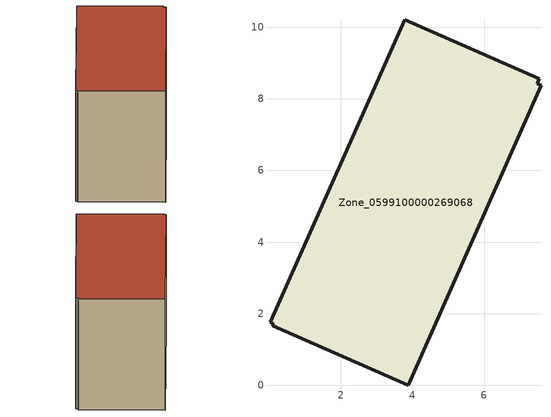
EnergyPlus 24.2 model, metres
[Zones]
Zone_0599100000269068
 floor ground (C_G): 3.78,10.21 7.54,8.56 7.48,8.42 7.59,8.37 3.88,0 0.1,1.67 0.12,1.72 0.02,1.76 z0
 wall outside (C_F): 0.1,1.67 3.88,0 7.59,8.37 7.48,8.42 7.54,8.56 3.78,10.21 0.02,1.76 0.12,1.72 0.1,1.67 z0:5.76
 roof outside (C_R): 7.54,8.56 3.78,10.21 0.02,1.76 0.12,1.72 0.1,1.67 3.88,0 7.59,8.37 7.48,8.42 z5.76
[BUILDING]
Pand.0599100000269068: North Axis=0; Terrain=City; Loads Convergence Tolerance Value=0.04; Temperature Convergence Tolerance Value=0.4; Solar Distribution=FullExterior; Maximum Number of Warmup Days=25; Minimum Number of Warmup Days=1
[Site:Location]
Rotterdam.The.Hague.AP_ZH_NLD Design_Conditions: Latitude=51.96; Longitude=4.45; Time Zone=1; Elevation=-4.5
[SITE:GROUNDTEMPERATURE:BUILDINGSURFACE]
18, 18, 18, 18, 18, 18, 18, 18, 18, 18, 18, 18
[MATERIAL] Thermal Absorptance=0.9; Solar Absorptance=0.7; Visible Absorptance=0.7
Name | Roughness | Thickness | Conductivity | Density | Specific Heat
G.TI.1946-1964 | MediumSmooth | 0.15 | 1 | 540 | 1210
F.TI.1946-1964 | Rough | 0.3 | 0.857143 | 1920 | 840
R.TI.1946-1964 | MediumRough | 0.2 | 0.277778 | 1500 | 1000
[CONSTRUCTION]
C_G: G.TI.1946-1964
C_F: F.TI.1946-1964
C_R: R.TI.1946-1964
[ZONE]
Zone_0599100000269068: Type=1; Multiplier=1; Ceiling Height=Autocalculate; Volume=Autocalculate; Floor Area=autocalculate; Part of Total Floor Area=Yes
[ZONEINFILTRATION:DESIGNFLOWRATE]
Infil_Zone_0599100000269068: Zone or ZoneList or Space or SpaceList=Zone_0599100000269068; Schedule=AlwaysOn; Design Flow Rate Calculation Method=Flow/Area; Flow Rate per Floor Area=0.003; Constant Term Coefficient=1; Temperature Term Coefficient=0; Velocity Term Coefficient=0; Velocity Squared Term Coefficient=0
[HVACTEMPLATE:ZONE:IDEALLOADSAIRSYSTEM]
Zone_0599100000269068: Maximum Heating Supply Air Temperature=50; Minimum Cooling Supply Air Temperature=13; Maximum Heating Supply Air Humidity Ratio=0.0156; Minimum Cooling Supply Air Humidity Ratio=0.0077; Heating Limit=NoLimit; Cooling Limit=NoLimit; Dehumidification Control Type=ConstantSensibleHeatRatio; Cooling Sensible Heat Ratio=0.7; Dehumidification Setpoint=60; Humidification Control Type=None; Humidification Setpoint=30; Outdoor Air Method=None; Outdoor Air Flow Rate per Person=0.00944; Outdoor Air Flow Rate per Zone Floor Area=0; Outdoor Air Flow Rate per Zone=0; Demand Controlled Ventilation Type=None; Outdoor Air Economizer Type=NoEconomizer; Heat Recovery Type=None; Sensible Heat Recovery Effectiveness=0.7; Latent Heat Recovery Effectiveness=0.65
[ZONECONTROL:THERMOSTAT]
ThermostatControl_Zone_0599100000269068: Zone or ZoneList=Zone_0599100000269068; Control Type Schedule=DualSetpointControlType; Control 1=Thermostat_Zone_0599100000269068; Temperature Difference Between Cutout And Setpoint=0
[THERMOSTATSETPOINT:DUALSETPOINT]
Thermostat_Zone_0599100000269068: Heating Setpoint Temperature Schedule=HeatingSetpoint_Zone_0599100000269068; Cooling Setpoint Temperature Schedule=CoolingSetpoint_Zone_0599100000269068
[SCHEDULE:COMPACT]
HeatingSetpoint_Zone_0599100000269068: Through: 12/31, For: AllDays, Until: 24:00, 21
CoolingSetpoint_Zone_0599100000269068: Through: 12/31, For: AllDays, Until: 24:00, 24
DualSetpointControlType: Through: 12/31, For: AllDays, Until: 24:00, 4
AlwaysOn: Through: 12/31, For: AllDays, Until: 24:00, 1
